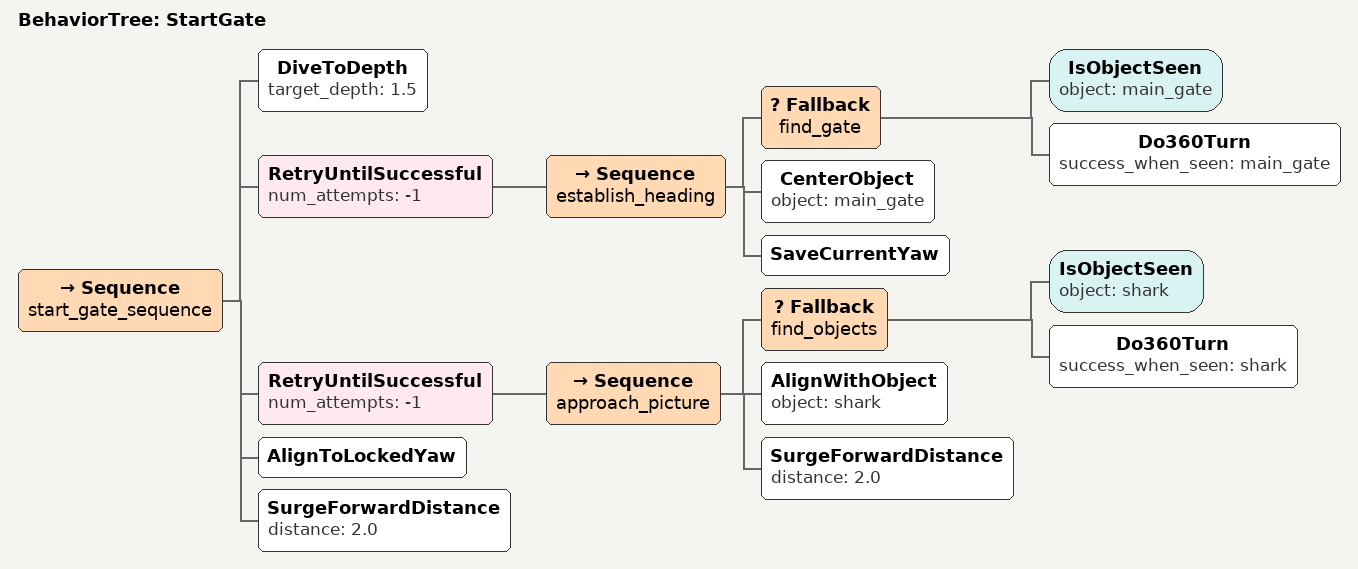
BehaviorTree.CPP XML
<root BTCPP_format="4">
    <BehaviorTree ID="StartGate">
        <Sequence name="start_gate_sequence">
            <DiveToDepth target_depth="1.5"/>
            <!-- Step 1: Establish Straight Heading -->
            <RetryUntilSuccessful num_attempts="-1">
                <Sequence name="establish_heading">
                    <Fallback name="find_gate">
                        <IsObjectSeen object="main_gate"/>
                        <Do360Turn success_when_seen="main_gate"/>
                    </Fallback>
                    <CenterObject object="main_gate"/>
                    <SaveCurrentYaw/>
                </Sequence>
            </RetryUntilSuccessful>

            <!-- Step 2 & 3: Find the Picture and Approach -->
            <RetryUntilSuccessful num_attempts="-1">
                <Sequence name="approach_picture">
                    <Fallback name="find_objects">
                        <IsObjectSeen object="shark"/>
                        <Do360Turn success_when_seen="shark"/>
                    </Fallback>
                    <AlignWithObject object="shark"/>
                    <SurgeForwardDistance distance="2.0"/>
                </Sequence>
            </RetryUntilSuccessful>

            <AlignToLockedYaw/>
            <SurgeForwardDistance distance="2.0"/>
        </Sequence>
    </BehaviorTree>

</root>
